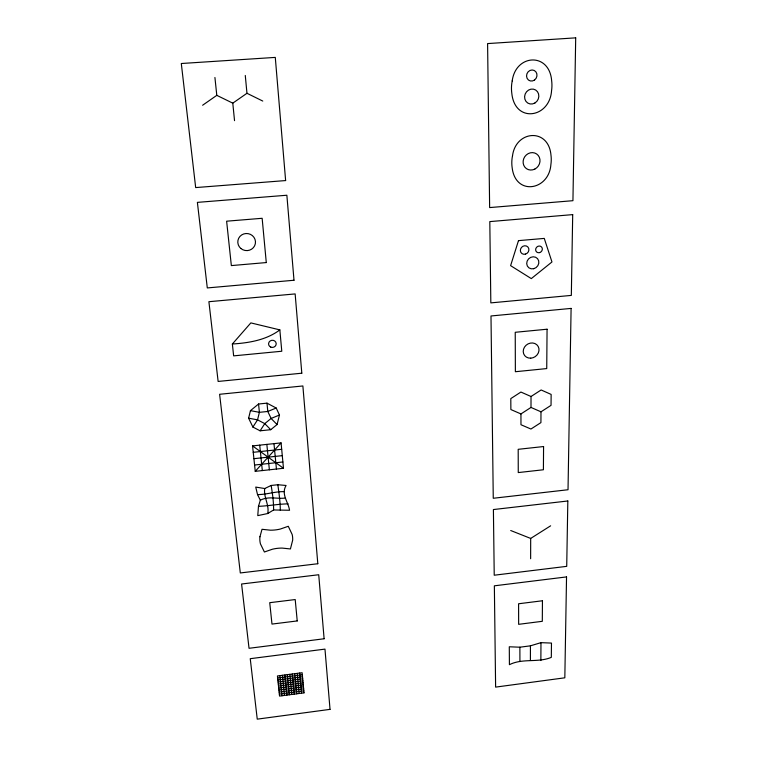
<?xml version="1.0" encoding="UTF-8"?>
<svg xmlns="http://www.w3.org/2000/svg" width="757" height="757" viewBox="0 0 757 757"><rect width="100%" height="100%" fill="white"/><g stroke="black" fill="none" stroke-linecap="round" stroke-linejoin="round"><path stroke-width="1.14" d="M530.402 660.132L530.439 645.825L540.981 642.655L551.474 643.081L551.314 657.369C537.905 663.009 522.765 657.975 509.414 664.684L509.291 646.781L519.879 647.207L530.439 645.825M530.638 558.742L530.685 538.435L550.632 525.812M530.998 407.436L531.026 396.507L541.132 389.969L551.143 394.425L551.039 405.345L540.99 411.817L530.998 407.436L520.948 413.928L510.871 409.546L510.805 398.598L520.92 392.05L531.026 396.507M540.99 411.817L540.924 422.605L530.941 429.03L520.967 424.734L520.948 413.928M540.858 660.53L540.981 642.655M264.713 488.539C263.36 497.075 269.483 504.73 267.751 513.52L257.768 515.631L258.468 506.348L260.342 500.216L257.522 494.586L255.734 487.073L264.713 488.539L271.157 485.464L277.838 484.735L286.08 485.474C280.819 494.236 288.294 501.815 289.562 510.265L273.599 509.963L267.751 513.52M248.618 418.195L250.453 410.644L258.553 404.011L266.984 403.15L276.201 408.023L279.475 415.025L277.062 424.554L270.741 429.702L260.124 430.809L252.895 427.062L248.618 418.195L257.541 419.851L264.77 423.627L270.741 429.702M252.895 427.062L257.541 419.851L259.396 412.328L258.553 404.011M260.124 430.809L264.77 423.627L271.101 418.46L279.475 415.025M232.361 344.009L250.841 322.898L279.844 329.891L281.784 351.239L233.648 355.866L232.361 344.009C248.883 342.959 266.294 340.092 279.844 329.891M255.241 471.337L281.084 442.892L283.478 468.28L255.241 471.337L252.564 445.901L281.084 442.892M202.621 105.242L216.795 95.344L232.787 103.151L234.538 120.666M232.787 103.151L246.962 93.281L245.277 75.463M276.201 408.023L267.808 411.467L259.396 412.328L250.453 410.644M260.342 500.216C268.158 495.986 276.665 498.995 284.84 498.125M279.134 692.087L303.652 688.851M279.342 694.084L303.841 690.848M277.649 677.988L302.317 674.771M277.866 680.013L302.507 676.786M278.074 682.029L302.696 678.811M278.283 684.044L302.895 680.827M278.5 686.06L303.084 682.833M278.708 688.075L303.273 684.848M278.917 690.081L303.462 686.854M258.468 506.348C268.508 505.922 278.112 504.039 288.124 503.859M284.225 491.634C275.046 491.397 266.587 494.662 257.522 494.586M253.907 458.685L282.285 455.648M254.579 465.025L282.891 461.978M253.235 452.308L281.689 449.28M510.71 530.515L530.685 538.435M246.962 93.281L262.764 101.059M252.564 445.901L283.478 468.28M277.062 424.554L271.101 418.46L267.808 411.467L266.984 403.15M279.91 675.632L282.001 695.759M214.922 77.488L216.795 95.344M259.708 445.144L262.319 470.57M282.38 675.31L284.462 695.437M287.329 674.667L289.354 694.784M284.859 674.989L286.903 695.115M271.157 485.464C272.501 493.706 273.665 501.579 273.599 509.963M266.843 444.397L269.378 469.813M289.799 674.345L291.805 694.462M294.728 673.702L296.697 693.819M292.268 674.023L294.255 694.141M299.668 673.058L301.589 693.166M297.198 673.38L299.138 693.488M273.968 443.64L276.437 469.047M277.838 484.735C279.049 493.375 280.213 501.645 280.327 510.35M519.879 647.207L519.917 661.514M542.447 600.765L542.305 621.308L518.649 624.326L518.592 603.764L542.447 600.765M543.573 446.545L543.403 469.766L518.261 472.576L518.195 449.317L543.573 446.545M547.065 329.219L546.734 368.574L515.375 371.725L515.233 332.295L547.065 329.219M566.539 576.91L564.826 677.808L495.617 687.11L494.359 585.823L566.539 576.91M567.826 500.983L566.719 566.35L494.226 575.216L493.403 509.556L567.826 500.983M571.1 308.411L568.024 489.741L493.261 498.267L490.99 315.972L571.1 308.411M572.699 214.619L571.327 295.4L490.829 302.885L489.807 221.602L572.699 214.619M575.698 37.85L572.935 200.69L489.637 207.579L487.593 43.584L575.698 37.85M259.944 536.76L259.84 538.208A26.41 22.871 -10 0 0 260.446 543.886L264.401 551.995L272.369 549.232A34.813 29.646 -9.8 0 1 282.134 548.087L290.423 548.948L292.675 540.148A26.514 22.928 -8.6 0 0 292.155 534.48L288.285 526.285L280.27 529.067A35.929 31.614 -8.6 0 1 270.429 530.193L262.017 529.294L259.944 536.76M512.215 80.904L511.779 83.507A35.749 32.589 -63.7 0 0 511.827 93.499C514.978 123.561 549.743 118.111 551.56 90.698A35.73 32.882 -64.7 0 0 551.654 80.734C549.402 52.11 515.716 53.955 512.215 80.904M512.536 155.639L512.111 158.118A34.339 31.425 -55.4 0 0 512.148 167.609C515.413 196.309 549.09 190.499 550.888 164.562A34.311 31.709 -55.3 0 0 550.973 155.1C548.579 127.706 515.943 130.185 512.536 155.639M518.479 240.641L510.606 265.65L531.3 278.604L551.967 261.969L544.264 238.408L518.479 240.641M330.033 709.366L257.248 719.15L250.245 658.685L324.971 649.118L330.033 709.366M304.03 692.844L279.551 696.08L277.44 675.954L302.128 672.746L304.03 692.844M324.11 638.766L249.034 648.295L241.587 584.007L318.725 574.743L324.11 638.766M297.227 620.929L271.981 624.08L269.729 602.686L295.211 599.563L297.227 620.929M317.808 563.738L240.31 572.954L219.615 394.283L302.876 385.966L317.808 563.738M301.806 373.201L218.13 381.443L208.894 301.702L295.145 293.924L301.806 373.201M294 280.251L207.295 287.934L197.388 202.374L286.865 195.24L294 280.251M266.284 262.565L231.349 265.593L226.627 221.195L262.149 218.29L266.284 262.565M285.626 180.563L195.675 187.585L181.302 63.512L275.283 57.4L285.626 180.563M270.769 347.103A3.813 3.567 -5.9 0 0 276.191 343.489A3.813 3.567 -5.9 0 0 270.202 340.943A3.813 3.567 -5.9 0 0 270.769 347.103M240.887 248.504A8.857 8.554 8 0 0 255.336 243.716A8.857 8.554 8 0 0 243.707 233.96A8.857 8.554 8 0 0 240.887 248.504M530.714 358.175A8.176 7.315 -35.4 0 0 538.161 346.422A8.176 7.315 -35.4 0 0 524.497 347.122A8.176 7.315 -35.4 0 0 530.714 358.175M539.637 252.601A3.501 3.189 -45 0 0 541.529 246.962A3.501 3.189 -45 0 0 535.824 248.589A3.501 3.189 -45 0 0 539.637 252.601M525.453 254.134A4.457 4.078 -44.4 0 0 527.856 246.952A4.457 4.078 -44.4 0 0 520.589 249.006A4.457 4.078 -44.4 0 0 525.453 254.134M533.694 268.707A6.34 5.772 -43.4 0 0 537.546 258.648A6.34 5.772 -43.4 0 0 527.127 261.156A6.34 5.772 -43.4 0 0 533.694 268.707M534.574 79.987A5.621 5.138 -65.4 0 0 534.187 70.448A5.621 5.138 -65.4 0 0 526.55 76.135A5.621 5.138 -65.4 0 0 534.574 79.987M534.906 103.009A7.636 7.002 -63.1 0 0 535.653 90.007A7.636 7.002 -63.1 0 0 524.601 96.622A7.636 7.002 -63.1 0 0 534.906 103.009M534.858 169.057A8.933 8.213 -55.3 0 0 536.666 153.993A8.933 8.213 -55.3 0 0 523.172 160.929A8.933 8.213 -55.3 0 0 534.858 169.057"/></g></svg>
